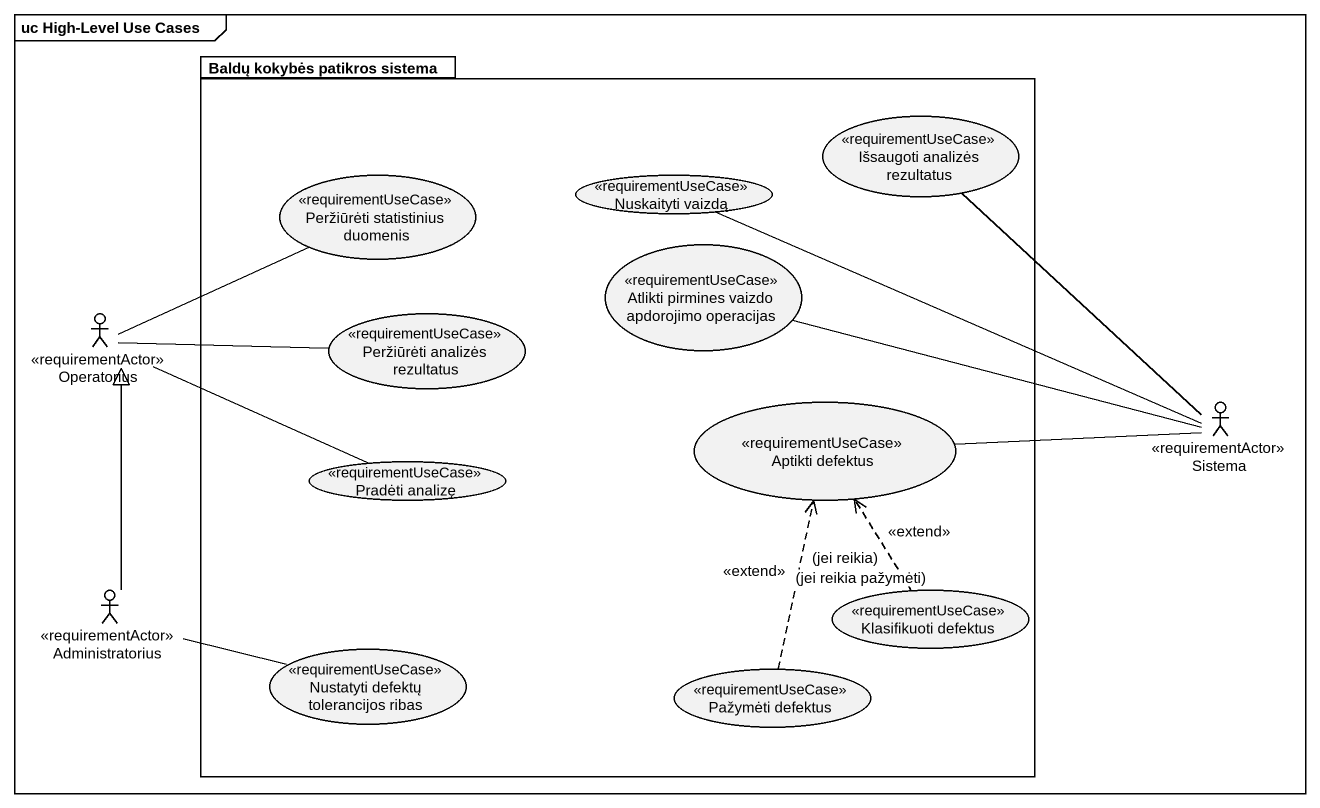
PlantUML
@startuml
mainframe uc High-Level Use Cases
package "Baldų kokybės patikros sistema" as Baldų_kokybės_patikros {
  usecase "Išsaugoti analizės rezultatus" as Išsaugoti_analizės <<requirementUseCase>>
  usecase "Peržiūrėti statistinius duomenis" as Peržiūrėti_statistinius <<requirementUseCase>>
  usecase "Nuskaityti vaizdą" as Nuskaityti_vaizdą <<requirementUseCase>>
  usecase "Atlikti pirmines vaizdo apdorojimo operacijas" as Atlikti_pirmines_vaizdo <<requirementUseCase>>
  usecase "Peržiūrėti analizės rezultatus" as Peržiūrėti_analizės <<requirementUseCase>>
  usecase "Aptikti defektus" as Aptikti_defektus <<requirementUseCase>>
  usecase "Pradėti analizę" as Pradėti_analizę <<requirementUseCase>>
  usecase "Klasifikuoti defektus" as Klasifikuoti_defektus <<requirementUseCase>>
  usecase "Nustatyti defektų tolerancijos ribas" as Nustatyti_defektų <<requirementUseCase>>
  usecase "Pažymėti defektus" as Pažymėti_defektus <<requirementUseCase>>
}
actor Operatorius <<requirementActor>>
actor Sistema <<requirementActor>>
actor Administratorius <<requirementActor>>
Operatorius -right- Peržiūrėti_statistinius
Operatorius -right- Peržiūrėti_analizės
Operatorius -right- Pradėti_analizę
Sistema -up- Išsaugoti_analizės
Sistema -left- Nuskaityti_vaizdą
Sistema -left- Atlikti_pirmines_vaizdo
Sistema -left- Aptikti_defektus
Administratorius -up-|> Operatorius
Administratorius -right- Nustatyti_defektų
Klasifikuoti_defektus .up.> Aptikti_defektus : <<extend>>\n(jei reikia)
Pažymėti_defektus .up.> Aptikti_defektus : <<extend>>\n(jei reikia pažymėti)
@enduml
